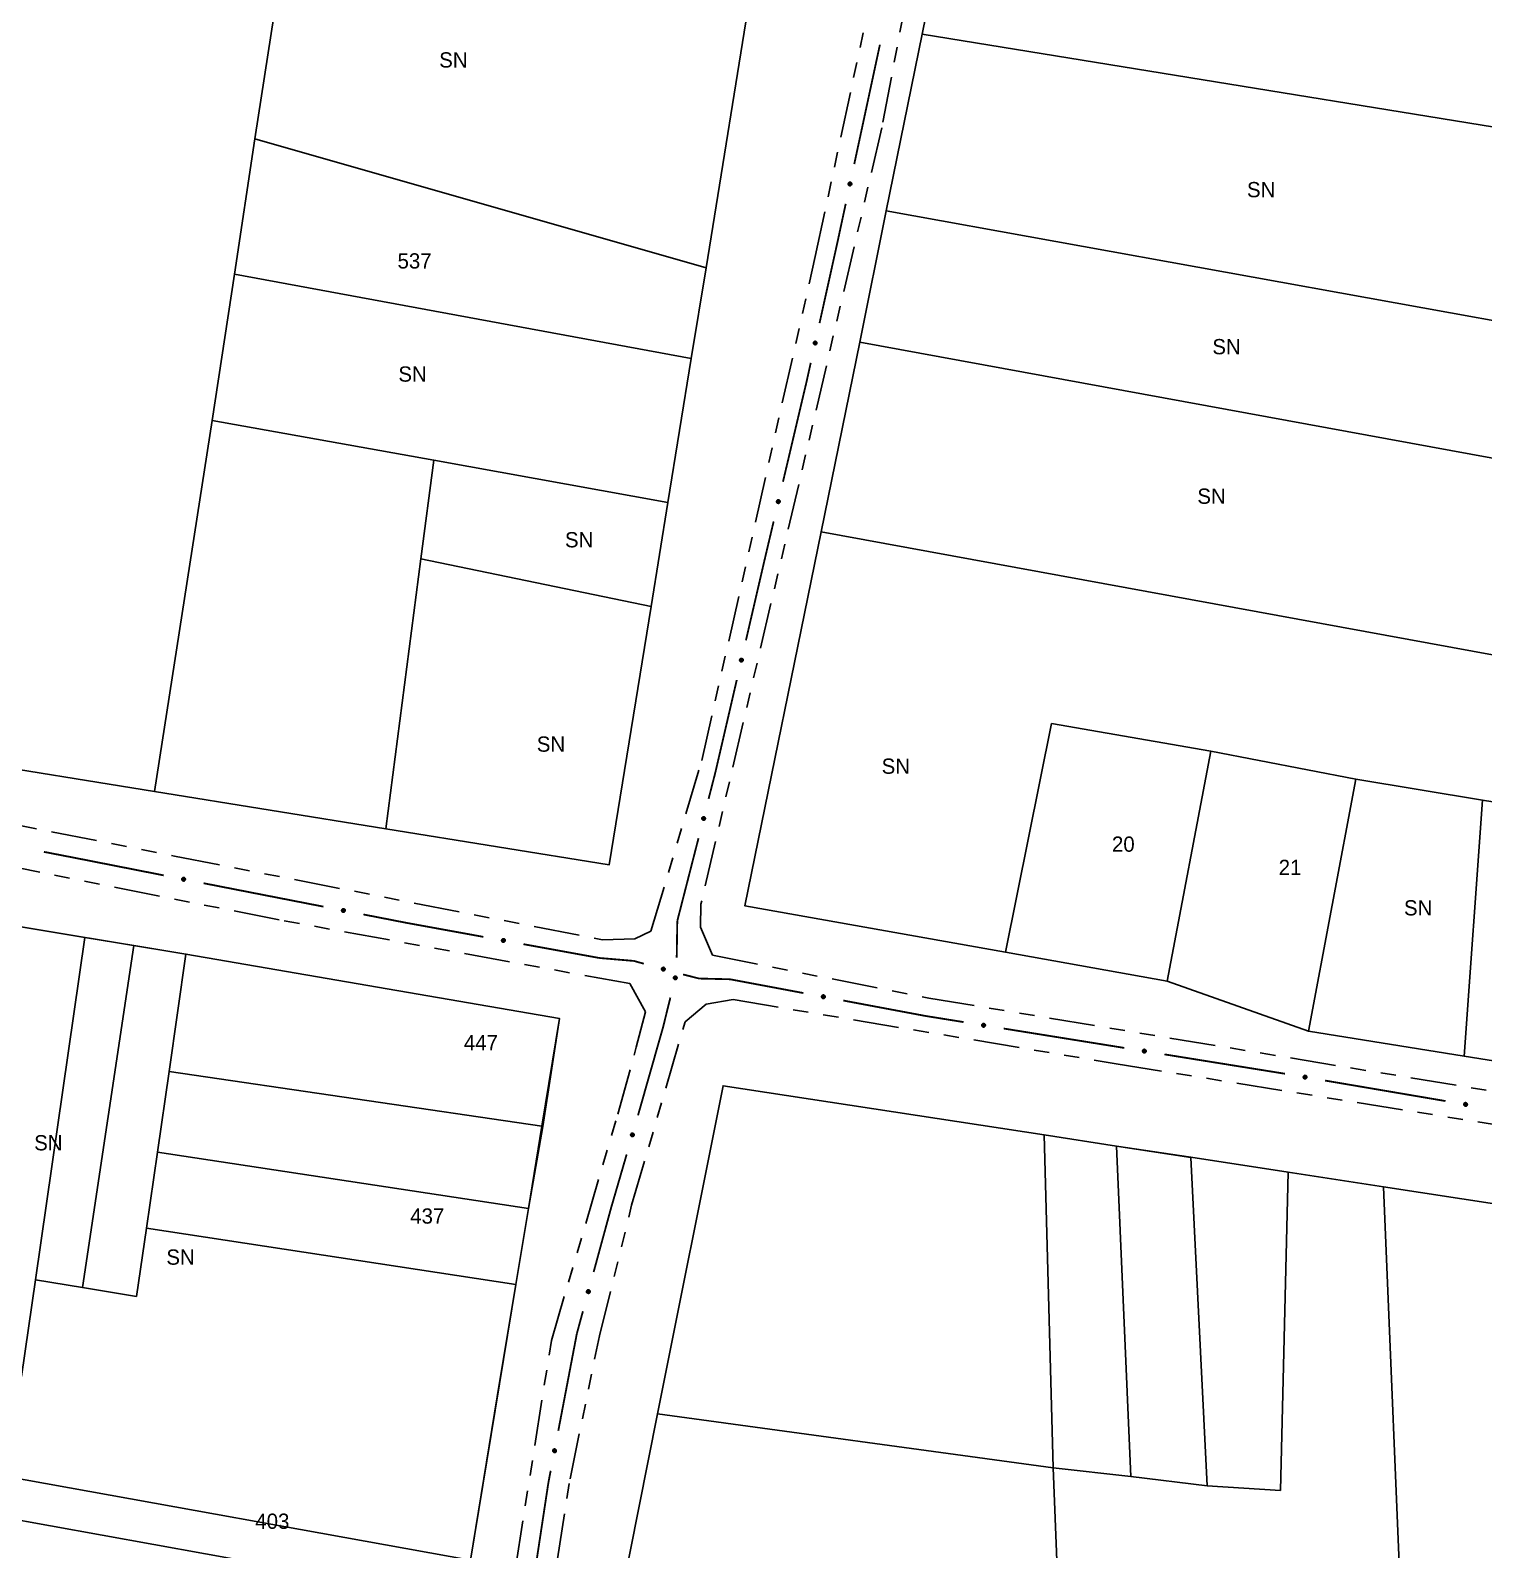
# Model space of a CAD drawing. Extents: x 209193 to 212081, y 4877574 to 4880493.
# Drawn here: x 210266.9 to 210409.7, y 4879284.2 to 4879433.5 of the extents above; entities that cross this region are included whole.
import ezdxf
from ezdxf.enums import TextEntityAlignment as Align

# ---------------------------------------------------------------- set-up
doc = ezdxf.new("R2010")
doc.units = 0
doc.header["$LTSCALE"] = 1.5
doc.header["$MEASUREMENT"] = 0
doc.linetypes.add('TRACO_25', pattern=[8, 3, -1, 1, -1, 1, -1])
for name, color, linetype in [('CD_MALHA_LOTES', 7, 'CONTINUOUS'), ('RU-QUADRA', 210, 'CONTINUOUS'), ('SV-EIXO-RUA-N-PAV', 6, 'CONTINUOUS'), ('SV-RUA-NAO-PAV', 7, 'CONTINUOUS'), ('Th_NmrPort', 1, 'CONTINUOUS')]:
    doc.layers.add(name, color=color, linetype=linetype)

msp = doc.modelspace()

# ---------------------------------------------------------------- linework, layer by layer
at = {"layer": 'CD_MALHA_LOTES', "linetype": 'Continuous', "flags": 128}
for points in [[(210366.716282, 4879493.228939), (210354.498254, 4879433.113387)], [(210288.903072, 4879422.845255), (210293.009778, 4879449.265065)], [(210337.843043, 4879438.423618), (210333.259281, 4879410.165643)], [(210354.498254, 4879433.113387), (210350.969281, 4879415.750019)], [(210493.651011, 4879412.903518), (210434.326992, 4879420.141683), (210354.498254, 4879433.113387)], [(210286.918163, 4879409.532681), (210288.903072, 4879422.845255)], [(210333.259281, 4879410.165643), (210288.903072, 4879422.845255)], [(210350.969281, 4879415.750019), (210348.381213, 4879402.839105)], [(210487.628759, 4879392.685959), (210434.32669, 4879400.703277), (210350.969281, 4879415.750019)], [(210333.259281, 4879410.165643), (210331.812736, 4879401.247981)], [(210284.72792, 4879395.159209), (210286.918163, 4879409.532681)], [(210331.812736, 4879401.247981), (210286.918163, 4879409.532681)], [(210348.381213, 4879402.839105), (210344.560936, 4879384.219466)], [(210469.76393, 4879381.606351), (210434.326479, 4879387.082688), (210348.381213, 4879402.839105)], [(210331.812736, 4879401.247981), (210329.517417, 4879387.097803)], [(210279.051508, 4879358.70604), (210284.72792, 4879395.159209)], [(210306.493464, 4879391.257838), (210284.72792, 4879395.159209)], [(210305.227229, 4879381.572856), (210306.493464, 4879391.257838)], [(210306.493464, 4879391.257838), (210329.517417, 4879387.097803)], [(210329.517417, 4879387.097803), (210327.857879, 4879376.867079)], [(210344.560936, 4879384.219466), (210337.088426, 4879347.452971)], [(210344.560936, 4879384.219466), (210434.326179, 4879367.781169), (210445.312369, 4879366.441712)], [(210301.791424, 4879355.03489), (210305.227229, 4879381.572856)], [(210327.857879, 4879376.867079), (210305.227229, 4879381.572856)], [(210327.857879, 4879376.867079), (210323.74163, 4879351.491232)], [(210367.204273, 4879365.385588), (210362.702815, 4879342.88803)], [(210382.878202, 4879362.647784), (210367.204273, 4879365.385588)], [(210279.051508, 4879358.70604), (210240.953673, 4879364.856585)], [(210378.56616, 4879340.060899), (210382.878202, 4879362.647784)], [(210382.878202, 4879362.647784), (210397.114784, 4879359.90998)], [(210397.114784, 4879359.90998), (210392.460517, 4879335.132852)], [(210397.114784, 4879359.90998), (210409.571793, 4879357.856627)], [(210301.791424, 4879355.03489), (210279.051508, 4879358.70604)], [(210407.77189, 4879332.678868), (210409.571793, 4879357.856627)], [(210409.571793, 4879357.856627), (210425.724838, 4879355.255713)], [(210323.74163, 4879351.491232), (210301.791424, 4879355.03489)], [(210337.088426, 4879347.452971), (210362.702815, 4879342.88803)], [(210256.41674, 4879346.963657), (210272.198844, 4879344.35318)], [(210267.355312, 4879310.707482), (210272.198844, 4879344.35318)], [(210272.198844, 4879344.35318), (210277.019778, 4879343.555761)], [(210271.985198, 4879309.941558), (210277.019778, 4879343.555761)], [(210277.019778, 4879343.555761), (210282.144285, 4879342.70813)], [(210280.482816, 4879331.179666), (210282.144285, 4879342.70813)], [(210282.144285, 4879342.70813), (210318.872199, 4879336.375674)], [(210362.702815, 4879342.88803), (210378.56616, 4879340.060899)], [(210378.56616, 4879340.060899), (210392.460517, 4879335.132852)], [(210318.872199, 4879336.375674), (210317.129031, 4879325.7995)], [(210392.460517, 4879335.132852), (210407.77189, 4879332.678868)], [(210407.77189, 4879332.678868), (210421.326867, 4879330.506385)], [(210279.340393, 4879323.252716), (210280.482816, 4879331.179666)], [(210317.129031, 4879325.7995), (210280.482816, 4879331.179666)], [(210334.937794, 4879329.778875), (210328.497247, 4879297.526537)], [(210366.502234, 4879324.942224), (210334.937794, 4879329.778875)], [(210317.129031, 4879325.7995), (210315.79816, 4879317.724818)], [(210367.390669, 4879292.21345), (210366.502234, 4879324.942224)], [(210373.606526, 4879323.853627), (210366.502234, 4879324.942224)], [(210373.606526, 4879323.853627), (210380.895868, 4879322.736673)], [(210375.015406, 4879291.378901), (210373.606526, 4879323.853627)], [(210278.263426, 4879315.779946), (210279.340393, 4879323.252716)], [(210315.79816, 4879317.724818), (210279.340393, 4879323.252716)], [(210380.895178, 4879322.750332), (210390.480541, 4879321.268004)], [(210380.895868, 4879322.736673), (210380.895178, 4879322.750332)], [(210390.480541, 4879321.268004), (210389.733804, 4879290.013277)], [(210399.853673, 4879319.83175), (210390.480541, 4879321.268004)], [(210402.707237, 4879250.561901), (210399.853673, 4879319.83175)], [(210399.853673, 4879319.83175), (210411.182642, 4879318.095801)], [(210315.79816, 4879317.724818), (210314.563081, 4879310.231325)], [(210278.263426, 4879315.779946), (210277.2954, 4879309.06309)], [(210314.563081, 4879310.231325), (210278.263426, 4879315.779946)], [(210267.355312, 4879310.707482), (210265.98773, 4879301.207549)], [(210271.985198, 4879309.941558), (210267.355312, 4879310.707482)], [(210277.2954, 4879309.06309), (210271.985198, 4879309.941558)], [(210314.563081, 4879310.231325), (210310.102541, 4879283.168264)], [(210328.497247, 4879297.526537), (210324.840557, 4879279.214924)], [(210367.390669, 4879292.21345), (210328.497247, 4879297.526537)], [(210367.390669, 4879292.21345), (210375.015406, 4879291.378901)], [(210368.035547, 4879275.674219), (210367.390669, 4879292.21345)], [(210310.102541, 4879283.168264), (210264.346281, 4879291.394479)], [(210382.526341, 4879290.468485), (210375.015406, 4879291.378901)], [(210389.733804, 4879290.013277), (210382.526341, 4879290.468485)], [(210263.728195, 4879287.453265), (210309.447486, 4879279.193905)]]:
    msp.add_lwpolyline(points, dxfattribs=at)
at = {"layer": 'CD_MALHA_LOTES', "linetype": 'Continuous'}
msp.add_lwpolyline([(210382.526341, 4879290.468485), (210380.895868, 4879322.736673)], dxfattribs=at)
at = {"layer": 'RU-QUADRA', "linetype": 'Continuous'}
msp.add_lwpolyline([(210191.676799, 4879372.811882), (210224.975343, 4879555.389202), (210249.273355, 4879554.225635), (210225.386013, 4879420.312786), (210246.911999, 4879416.548305), (210262.859709, 4879493.412159), (210299.238282, 4879488.963227), (210345.130726, 4879483.350728), (210343.840896, 4879475.399184), (210339.785168, 4879450.396434), (210337.843043, 4879438.423618), (210333.259281, 4879410.165643), (210331.812736, 4879401.247981), (210329.517417, 4879387.097803), (210327.857879, 4879376.867079), (210323.74163, 4879351.491232), (210301.791424, 4879355.03489), (210279.051508, 4879358.70604), (210240.953673, 4879364.856585), (210216.365266, 4879368.826157)], close=True, dxfattribs=at)
at = {"layer": 'RU-QUADRA', "linetype": 'Continuous', "flags": 128}
for points in [[(210372.26921, 4879520.550643), (210366.716282, 4879493.228939), (210354.498254, 4879433.113387), (210350.969281, 4879415.750019), (210348.381213, 4879402.839105), (210344.560936, 4879384.219466), (210337.088426, 4879347.452971), (210362.702815, 4879342.88803), (210378.56616, 4879340.060899), (210392.460517, 4879335.132852), (210407.77189, 4879332.678868), (210421.326867, 4879330.506385)], [(210310.102541, 4879283.168264), (210312.743303, 4879299.190341), (210314.563081, 4879310.231325), (210315.798159, 4879317.724812), (210317.213414, 4879325.785537), (210318.872199, 4879336.375674), (210282.144285, 4879342.70813), (210256.41674, 4879346.963657), (210244.489196, 4879349.022895), (210188.912909, 4879357.781519), (210182.946263, 4879322.43208), (210181.505339, 4879313.89531), (210179.149943, 4879299.940748), (210175.857757, 4879280.43617)], [(210411.182642, 4879318.095801), (210399.853673, 4879319.83175), (210390.480541, 4879321.268004), (210380.895178, 4879322.750332), (210373.606526, 4879323.853627), (210366.502234, 4879324.942224), (210334.937794, 4879329.778875), (210328.497247, 4879297.526537), (210324.840557, 4879279.214924), (210321.496426, 4879262.468516), (210317.506944, 4879242.490382), (210315.301276, 4879231.445056), (210311.592466, 4879212.872441), (210308.35134, 4879196.641851), (210319.347358, 4879194.693911), (210332.858588, 4879192.377302), (210344.466433, 4879190.3574), (210359.03002, 4879187.78177), (210370.527926, 4879185.783644), (210401.318944, 4879180.432728), (210420.615695, 4879177.106533)]]:
    msp.add_lwpolyline(points, dxfattribs=at)
at = {"layer": 'SV-EIXO-RUA-N-PAV', "const_width": 0.18}
for points in [[(210350.34825, 4879432.085057), (210347.82728, 4879420.352849)], [(210346.986957, 4879416.442113), (210346.356714, 4879413.509061)], [(210346.356714, 4879413.509061), (210346.190331, 4879412.734738)], [(210346.190331, 4879412.734738), (210344.414846, 4879404.721064)], [(210343.333289, 4879399.839442), (210343.146503, 4879398.996381)], [(210343.5496, 4879400.815767), (210343.333289, 4879399.839442)], [(210343.146503, 4879398.996381), (210340.822307, 4879389.129941)], [(210339.905147, 4879385.236508), (210338.987988, 4879381.343076)], [(210338.950957, 4879381.185877), (210337.18283, 4879373.549399)], [(210338.987988, 4879381.343076), (210338.950957, 4879381.185877)], [(210336.280552, 4879369.652491), (210334.250426, 4879360.884448)], [(210334.179552, 4879360.578342), (210333.512642, 4879357.976663)], [(210334.250426, 4879360.884448), (210334.179552, 4879360.578342)], [(210332.519404, 4879354.10194), (210330.532926, 4879346.352494)], [(210268.181945, 4879352.761395), (210271.127205, 4879352.190917)], [(210271.127205, 4879352.190917), (210271.197371, 4879352.177327)], [(210271.197371, 4879352.177327), (210279.957713, 4879350.452492)], [(210283.882365, 4879349.679763), (210284.863527, 4879349.48658)], [(210284.863527, 4879349.48658), (210285.11892, 4879349.436296)], [(210285.11892, 4879349.436296), (210295.659371, 4879347.377136)], [(210299.585159, 4879346.610203), (210303.510947, 4879345.843269)], [(210303.510947, 4879345.843269), (210303.765141, 4879345.793611)], [(210303.765141, 4879345.793611), (210311.380816, 4879344.406315)], [(210330.436467, 4879345.976197), (210330.378224, 4879342.36513)], [(210330.532926, 4879346.352494), (210330.436467, 4879345.976197)], [(210315.316057, 4879343.689459), (210322.202728, 4879342.434961)], [(210322.202728, 4879342.434961), (210322.772023, 4879342.331257)], [(210322.772023, 4879342.331257), (210325.184638, 4879342.125927)], [(210325.184638, 4879342.125927), (210326.162245, 4879342.042727)], [(210326.162245, 4879342.042727), (210327.143778, 4879341.769478)], [(210331.001268, 4879340.711864), (210331.970666, 4879340.466372)], [(210331.970666, 4879340.466372), (210332.582027, 4879340.31155)], [(210332.582027, 4879340.31155), (210334.950696, 4879340.25515)], [(210334.950696, 4879340.25515), (210335.611587, 4879340.239418)], [(210335.611587, 4879340.239418), (210342.824656, 4879338.886121)], [(210329.754166, 4879338.438089), (210329.276128, 4879336.496059)], [(210346.756061, 4879338.148522), (210354.618871, 4879336.673323)], [(210354.618871, 4879336.673323), (210354.834867, 4879336.632799)], [(210354.834867, 4879336.632799), (210358.567198, 4879336.032892)], [(210329.037951, 4879335.528464), (210326.574662, 4879326.868463)], [(210329.276128, 4879336.496059), (210329.037951, 4879335.528464)], [(210362.516508, 4879335.39811), (210374.364439, 4879333.493762)], [(210378.313749, 4879332.85898), (210390.16168, 4879330.954633)], [(210394.105179, 4879330.284728), (210405.9351, 4879328.271532)], [(210325.459836, 4879323.026969), (210324.061626, 4879318.226447)], [(210323.937483, 4879317.800225), (210322.214246, 4879311.474684)], [(210324.061626, 4879318.226447), (210323.937483, 4879317.800225)], [(210321.162862, 4879307.615333), (210320.637169, 4879305.685657)], [(210320.564593, 4879305.419251), (210318.740206, 4879295.868045)], [(210320.637169, 4879305.685657), (210320.564593, 4879305.419251)], [(210317.989729, 4879291.939077), (210317.80211, 4879290.956835)], [(210317.767563, 4879290.775973), (210316.147288, 4879280.082157)], [(210317.80211, 4879290.956835), (210317.767563, 4879290.775973)]]:
    msp.add_lwpolyline(points, dxfattribs=at)
at = {"layer": 'SV-EIXO-RUA-N-PAV'}
for points in [[(210347.544927, 4879418.514829), (210347.572053, 4879418.474133), (210347.587044, 4879418.433609), (210347.589819, 4879418.396211), (210347.583655, 4879418.362525), (210347.573467, 4879418.328772), (210347.555687, 4879418.297008), (210347.528144, 4879418.266125), (210347.487511, 4879418.238628), (210347.444989, 4879418.225999), (210347.40847, 4879418.221316), (210347.372974, 4879418.225722), (210347.34035, 4879418.236168), (210347.307967, 4879418.255728), (210347.276942, 4879418.283945), (210347.250281, 4879418.325473), (210347.235857, 4879418.365302), (210347.234122, 4879418.401546), (210347.238777, 4879418.437203), (210347.249591, 4879418.471538), (210347.267224, 4879418.502617), (210347.295691, 4879418.533803), (210347.337027, 4879418.559574), (210347.376588, 4879418.574414), (210347.412797, 4879418.576657), (210347.447799, 4879418.571284), (210347.481777, 4879418.561477), (210347.514451, 4879418.544934), (210347.544927, 4879418.514829)], [(210344.120777, 4879402.884883), (210344.147643, 4879402.844014), (210344.162375, 4879402.803395), (210344.164912, 4879402.765981), (210344.158533, 4879402.732334), (210344.14813, 4879402.698647), (210344.130148, 4879402.666997), (210344.102409, 4879402.63629), (210344.061601, 4879402.609053), (210344.018999, 4879402.596695), (210343.982452, 4879402.592246), (210343.946984, 4879402.596878), (210343.914428, 4879402.607532), (210343.88217, 4879402.627298), (210343.851326, 4879402.655712), (210343.82493, 4879402.697409), (210343.81076, 4879402.73733), (210343.809256, 4879402.773583), (210343.814139, 4879402.809211), (210343.825172, 4879402.843475), (210343.843002, 4879402.874441), (210343.871667, 4879402.905445), (210343.913167, 4879402.930952), (210343.952822, 4879402.94554), (210343.989044, 4879402.947552), (210344.024012, 4879402.941955), (210344.057927, 4879402.931932), (210344.090494, 4879402.915181), (210344.120777, 4879402.884883)], [(210340.503819, 4879387.297837), (210340.530139, 4879387.256614), (210340.544329, 4879387.215803), (210340.546368, 4879387.178358), (210340.539541, 4879387.144799), (210340.52869, 4879387.111253), (210340.510289, 4879387.079846), (210340.482143, 4879387.049511), (210340.440976, 4879387.022819), (210340.398214, 4879387.01103), (210340.36161, 4879387.007067), (210340.326207, 4879387.012171), (210340.293796, 4879387.023258), (210340.261804, 4879387.043451), (210340.231341, 4879387.072274), (210340.205503, 4879387.114319), (210340.191865, 4879387.154424), (210340.190845, 4879387.190694), (210340.196201, 4879387.226254), (210340.207689, 4879387.260368), (210340.22593, 4879387.291095), (210340.255005, 4879387.321714), (210340.296841, 4879387.346666), (210340.336686, 4879387.360724), (210340.372933, 4879387.362254), (210340.407822, 4879387.356193), (210340.441601, 4879387.345719), (210340.473942, 4879387.328535), (210340.503819, 4879387.297837)], [(210336.871345, 4879371.716092), (210336.897821, 4879371.67497), (210336.912168, 4879371.634213), (210336.914349, 4879371.596776), (210336.907651, 4879371.563192), (210336.896928, 4879371.529605), (210336.878647, 4879371.498127), (210336.850618, 4879371.467685), (210336.809553, 4879371.440836), (210336.766836, 4879371.428884), (210336.730247, 4879371.424781), (210336.694825, 4879371.429749), (210336.662372, 4879371.440713), (210336.630303, 4879371.460784), (210336.59973, 4879371.48949), (210336.573731, 4879371.531435), (210336.559941, 4879371.571488), (210336.558781, 4879371.607755), (210336.564002, 4879371.643334), (210336.575359, 4879371.677492), (210336.593483, 4879371.708288), (210336.622441, 4879371.739018), (210336.664181, 4879371.76413), (210336.703972, 4879371.77834), (210336.740213, 4879371.780009), (210336.775125, 4879371.774081), (210336.808943, 4879371.763736), (210336.841351, 4879371.746676), (210336.871345, 4879371.716092)], [(210333.158333, 4879356.151148), (210333.18384, 4879356.109417), (210333.197228, 4879356.068336), (210333.198533, 4879356.030858), (210333.191051, 4879355.99744), (210333.179545, 4879355.964113), (210333.160532, 4879355.933072), (210333.131798, 4879355.903294), (210333.090116, 4879355.877414), (210333.047131, 4879355.866464), (210333.010456, 4879355.863219), (210332.97516, 4879355.869015), (210332.942972, 4879355.880735), (210332.911381, 4879355.901551), (210332.881489, 4879355.930965), (210332.856479, 4879355.973507), (210332.84363, 4879356.013872), (210332.84332, 4879356.050156), (210332.849371, 4879356.085603), (210332.861525, 4879356.119486), (210332.880365, 4879356.149849), (210332.910034, 4879356.179893), (210332.952351, 4879356.204021), (210332.992464, 4879356.217297), (210333.028733, 4879356.218116), (210333.063497, 4879356.211373), (210333.097064, 4879356.200239), (210333.129063, 4879356.182426), (210333.158333, 4879356.151148)], [(210281.80033, 4879350.201891), (210281.840553, 4879350.229715), (210281.880812, 4879350.245403), (210281.918156, 4879350.248823), (210281.951944, 4879350.243241), (210281.985868, 4879350.233636), (210282.017934, 4879350.216407), (210282.049287, 4879350.189402), (210282.077482, 4879350.149249), (210282.090842, 4879350.106951), (210282.096154, 4879350.070518), (210282.092362, 4879350.034951), (210282.082479, 4879350.002152), (210282.063481, 4879349.969436), (210282.035803, 4879349.93793), (210281.994742, 4879349.910556), (210281.955167, 4879349.895447), (210281.91896, 4879349.893087), (210281.883227, 4879349.897126), (210281.848711, 4879349.907346), (210281.817332, 4879349.92444), (210281.78566, 4879349.952365), (210281.75918, 4879349.99325), (210281.743659, 4879350.032549), (210281.740791, 4879350.068714), (210281.74556, 4879350.103804), (210281.754779, 4879350.137946), (210281.770757, 4879350.1709), (210281.80033, 4879350.201891)], [(210297.502356, 4879347.129256), (210297.542538, 4879347.157139), (210297.582774, 4879347.172887), (210297.620113, 4879347.176362), (210297.653909, 4879347.17083), (210297.687847, 4879347.161276), (210297.719938, 4879347.144094), (210297.751332, 4879347.117135), (210297.779585, 4879347.077023), (210297.793008, 4879347.034745), (210297.798374, 4879346.998321), (210297.794634, 4879346.962748), (210297.7848, 4879346.929934), (210297.76585, 4879346.89719), (210297.738219, 4879346.865643), (210297.697198, 4879346.838209), (210297.657646, 4879346.823041), (210297.621441, 4879346.820628), (210297.585703, 4879346.824614), (210297.551172, 4879346.834783), (210297.519768, 4879346.851831), (210297.488054, 4879346.879709), (210297.461514, 4879346.920555), (210297.445935, 4879346.959831), (210297.443014, 4879346.995992), (210297.447731, 4879347.031088), (210297.4569, 4879347.065244), (210297.472828, 4879347.098222), (210297.502356, 4879347.129256)], [(210313.22681, 4879344.181935), (210313.266633, 4879344.210328), (210313.306665, 4879344.226587), (210313.343957, 4879344.230538), (210313.377821, 4879344.225436), (210313.411878, 4879344.216315), (210313.444185, 4879344.199543), (210313.47592, 4879344.172986), (210313.504682, 4879344.133238), (210313.518642, 4879344.091135), (210313.524472, 4879344.054781), (210313.521185, 4879344.019164), (210313.51177, 4879343.986228), (210313.493239, 4879343.953245), (210313.466012, 4879343.921348), (210313.425344, 4879343.893394), (210313.385988, 4879343.877723), (210313.349818, 4879343.874849), (210313.314031, 4879343.878379), (210313.279373, 4879343.888108), (210313.247755, 4879343.904754), (210313.215689, 4879343.932225), (210313.18863, 4879343.972731), (210313.172552, 4879344.011804), (210313.169171, 4879344.047925), (210313.17344, 4879344.083079), (210313.182173, 4879344.117349), (210313.19768, 4879344.150527), (210313.22681, 4879344.181935)], [(210328.961615, 4879341.377677), (210329.003862, 4879341.40232), (210329.04521, 4879341.41486), (210329.082707, 4879341.415393), (210329.115964, 4879341.407224), (210329.149047, 4879341.395035), (210329.17969, 4879341.375387), (210329.20887, 4879341.346047), (210329.233888, 4879341.303841), (210329.24395, 4879341.26064), (210329.24644, 4879341.223906), (210329.239919, 4879341.188737), (210329.227539, 4879341.156797), (210329.206077, 4879341.125641), (210329.176054, 4879341.09636), (210329.133006, 4879341.072232), (210329.092386, 4879341.060216), (210329.056103, 4879341.060652), (210329.020788, 4879341.067432), (210328.987162, 4879341.080281), (210328.957193, 4879341.099741), (210328.927766, 4879341.130022), (210328.904514, 4879341.172826), (210328.892067, 4879341.213204), (210328.891994, 4879341.249483), (210328.899452, 4879341.284101), (210328.911274, 4879341.317431), (210328.929742, 4879341.349057), (210328.961615, 4879341.377677)], [(210330.373437, 4879340.493323), (210330.399342, 4879340.451839), (210330.413123, 4879340.410888), (210330.414787, 4879340.373424), (210330.407625, 4879340.339935), (210330.396439, 4879340.3065), (210330.377724, 4879340.275278), (210330.349277, 4879340.245227), (210330.307845, 4879340.218948), (210330.264966, 4879340.207587), (210330.228325, 4879340.203991), (210330.192975, 4879340.209449), (210330.160676, 4879340.220859), (210330.128887, 4879340.241372), (210330.098714, 4879340.270498), (210330.073299, 4879340.312799), (210330.060063, 4879340.353039), (210330.059405, 4879340.389318), (210330.065117, 4879340.424822), (210330.076946, 4879340.45882), (210330.095494, 4879340.489362), (210330.124874, 4879340.519688), (210330.166957, 4879340.544221), (210330.206941, 4879340.55788), (210330.243201, 4879340.559047), (210330.278028, 4879340.552637), (210330.3117, 4879340.541825), (210330.343868, 4879340.524319), (210330.373437, 4879340.493323)], [(210344.669441, 4879338.652009), (210344.709413, 4879338.680191), (210344.74953, 4879338.696239), (210344.786842, 4879338.699993), (210344.820679, 4879338.694713), (210344.854687, 4879338.685413), (210344.886905, 4879338.668471), (210344.918499, 4879338.641747), (210344.947052, 4879338.601847), (210344.96079, 4879338.559671), (210344.966427, 4879338.523287), (210344.962953, 4879338.487688), (210344.953365, 4879338.454802), (210344.93466, 4879338.421917), (210344.907265, 4879338.390164), (210344.86645, 4879338.362425), (210344.827012, 4879338.346962), (210344.790827, 4879338.344278), (210344.755059, 4879338.347998), (210344.720453, 4879338.357909), (210344.688923, 4879338.374721), (210344.657002, 4879338.402362), (210344.630157, 4879338.443009), (210344.614286, 4879338.482167), (210344.611095, 4879338.518305), (210344.61555, 4879338.553436), (210344.624463, 4879338.587659), (210344.640145, 4879338.620755), (210344.669441, 4879338.652009)], [(210360.417463, 4879335.846988), (210360.456686, 4879335.876203), (210360.496371, 4879335.893292), (210360.533572, 4879335.898018), (210360.567535, 4879335.893623), (210360.601774, 4879335.885213), (210360.634424, 4879335.869117), (210360.666704, 4879335.843227), (210360.696288, 4879335.804086), (210360.711122, 4879335.762282), (210360.717706, 4879335.726058), (210360.715162, 4879335.69038), (210360.706435, 4879335.657255), (210360.688594, 4879335.623893), (210360.662037, 4879335.591436), (210360.62196, 4879335.562642), (210360.582939, 4879335.546155), (210360.546836, 4879335.542529), (210360.510983, 4879335.545313), (210360.476131, 4879335.554319), (210360.444172, 4879335.570303), (210360.411542, 4879335.597101), (210360.383645, 4879335.637034), (210360.366758, 4879335.675765), (210360.362625, 4879335.711807), (210360.366162, 4879335.747042), (210360.374179, 4879335.781487), (210360.388992, 4879335.81498), (210360.417463, 4879335.846988)], [(210376.214704, 4879333.307858), (210376.253927, 4879333.337074), (210376.293612, 4879333.354163), (210376.330813, 4879333.358889), (210376.364776, 4879333.354493), (210376.399015, 4879333.346083), (210376.431665, 4879333.329988), (210376.463945, 4879333.304097), (210376.493529, 4879333.264956), (210376.508363, 4879333.223152), (210376.514947, 4879333.186928), (210376.512403, 4879333.15125), (210376.503676, 4879333.118125), (210376.485835, 4879333.084764), (210376.459278, 4879333.052307), (210376.419201, 4879333.023512), (210376.38018, 4879333.007026), (210376.344077, 4879333.003399), (210376.308224, 4879333.006184), (210376.273372, 4879333.015189), (210376.241413, 4879333.031173), (210376.208783, 4879333.057971), (210376.180886, 4879333.097904), (210376.163999, 4879333.136635), (210376.159866, 4879333.172678), (210376.163403, 4879333.207913), (210376.17142, 4879333.242357), (210376.186233, 4879333.275851), (210376.214704, 4879333.307858)], [(210392.010349, 4879330.752886), (210392.04984, 4879330.78174), (210392.08968, 4879330.798463), (210392.126923, 4879330.802847), (210392.160844, 4879330.798139), (210392.195005, 4879330.789415), (210392.227505, 4879330.77302), (210392.259546, 4879330.746833), (210392.288768, 4879330.707422), (210392.303217, 4879330.665484), (210392.309468, 4879330.629201), (210392.306596, 4879330.593547), (210392.297565, 4879330.560504), (210392.279418, 4879330.527308), (210392.252564, 4879330.495097), (210392.212223, 4879330.466671), (210392.173052, 4879330.450544), (210392.136918, 4879330.44725), (210392.101092, 4879330.450364), (210392.066324, 4879330.45969), (210392.034514, 4879330.475967), (210392.002131, 4879330.503064), (210391.974603, 4879330.543252), (210391.958072, 4879330.582136), (210391.954271, 4879330.618215), (210391.958131, 4879330.653416), (210391.966466, 4879330.687785), (210391.981586, 4879330.721141), (210392.010349, 4879330.752886)], [(210407.783578, 4879328.068624), (210407.823068, 4879328.097478), (210407.862908, 4879328.114201), (210407.900152, 4879328.118585), (210407.934073, 4879328.113878), (210407.968233, 4879328.105153), (210408.000733, 4879328.088758), (210408.032774, 4879328.062572), (210408.061997, 4879328.023161), (210408.076446, 4879327.981222), (210408.082697, 4879327.944939), (210408.079825, 4879327.909286), (210408.070793, 4879327.876243), (210408.052647, 4879327.843046), (210408.025792, 4879327.810835), (210407.985452, 4879327.78241), (210407.946281, 4879327.766283), (210407.910146, 4879327.762989), (210407.874321, 4879327.766103), (210407.839553, 4879327.775428), (210407.807743, 4879327.791706), (210407.77536, 4879327.818802), (210407.747832, 4879327.85899), (210407.731301, 4879327.897875), (210407.7275, 4879327.933954), (210407.73136, 4879327.969155), (210407.739694, 4879328.003524), (210407.754814, 4879328.03688), (210407.783578, 4879328.068624)], [(210326.164988, 4879325.054342), (210326.189126, 4879325.011805), (210326.201173, 4879324.970311), (210326.201259, 4879324.932811), (210326.192695, 4879324.899653), (210326.180113, 4879324.866717), (210326.160102, 4879324.83631), (210326.130416, 4879324.807481), (210326.087915, 4879324.782968), (210326.044597, 4879324.773421), (210326.007837, 4879324.771369), (210325.972747, 4879324.778308), (210325.940957, 4879324.791067), (210325.910059, 4879324.812898), (210325.881138, 4879324.843268), (210325.857523, 4879324.8866), (210325.845992, 4879324.927361), (210325.84686, 4879324.963635), (210325.85406, 4879324.998868), (210325.867308, 4879325.032338), (210325.887124, 4879325.062073), (210325.917754, 4879325.091137), (210325.960832, 4879325.113878), (210326.001354, 4879325.125844), (210326.037631, 4879325.125485), (210326.072158, 4879325.117616), (210326.105346, 4879325.105398), (210326.136749, 4879325.086554), (210326.164988, 4879325.054342)], [(210321.83253, 4879309.654703), (210321.857406, 4879309.612593), (210321.870175, 4879309.571315), (210321.870916, 4879309.533822), (210321.862932, 4879309.50052), (210321.850927, 4879309.46737), (210321.831449, 4879309.436618), (210321.80227, 4879309.407276), (210321.760204, 4879309.382025), (210321.717059, 4879309.371723), (210321.68034, 4879309.36903), (210321.645135, 4879309.375356), (210321.613127, 4879309.387558), (210321.581853, 4879309.408847), (210321.552406, 4879309.438707), (210321.528039, 4879309.481621), (210321.515798, 4879309.522174), (210321.516033, 4879309.558458), (210321.522617, 4879309.593811), (210321.535279, 4879309.627507), (210321.554573, 4879309.657584), (210321.584691, 4879309.687178), (210321.627366, 4879309.710667), (210321.667673, 4879309.723338), (210321.703951, 4879309.723612), (210321.73861, 4879309.716346), (210321.772006, 4879309.704709), (210321.803733, 4879309.686417), (210321.83253, 4879309.654703)], [(210318.50005, 4879294.024037), (210318.528101, 4879293.983972), (210318.544017, 4879293.943803), (210318.547649, 4879293.906479), (210318.542258, 4879293.872659), (210318.532846, 4879293.838682), (210318.515799, 4879293.806519), (210318.488972, 4879293.775013), (210318.448979, 4879293.746592), (210318.406758, 4879293.732992), (210318.370356, 4879293.727473), (210318.334768, 4879293.731064), (210318.301914, 4879293.74076), (210318.26909, 4879293.759573), (210318.237427, 4879293.787072), (210318.209822, 4879293.827977), (210318.194488, 4879293.867466), (210318.191923, 4879293.90366), (210318.19576, 4879293.939415), (210318.205784, 4879293.973988), (210318.2227, 4879294.005463), (210318.250445, 4879294.037293), (210318.29118, 4879294.064005), (210318.33039, 4879294.079748), (210318.366538, 4879294.08282), (210318.401654, 4879294.07825), (210318.435848, 4879294.069225), (210318.468892, 4879294.053434), (210318.50005, 4879294.024037)]]:
    msp.add_lwpolyline(points, close=True, dxfattribs=at)
for points in [[(210347.249591, 4879418.471538), (210347.235857, 4879418.365302)], [(210347.258117, 4879418.482701), (210347.243939, 4879418.351763)], [(210347.267224, 4879418.502617), (210347.250281, 4879418.325473)], [(210347.282627, 4879418.512326), (210347.264788, 4879418.312392)], [(210347.295691, 4879418.533803), (210347.276942, 4879418.283945)], [(210347.317048, 4879418.542613), (210347.292594, 4879418.272921)], [(210347.337027, 4879418.559574), (210347.307967, 4879418.255728)], [(210347.355372, 4879418.565082), (210347.324126, 4879418.250793)], [(210347.376588, 4879418.574414), (210347.34035, 4879418.236168)], [(210347.393211, 4879418.572304), (210347.356806, 4879418.234001)], [(210347.412797, 4879418.576657), (210347.372974, 4879418.225722)], [(210347.429331, 4879418.571521), (210347.388537, 4879418.225787)], [(210347.447799, 4879418.571284), (210347.40847, 4879418.221316)], [(210347.465064, 4879418.562447), (210347.429518, 4879418.228147)], [(210347.481777, 4879418.561477), (210347.444989, 4879418.225999)], [(210347.496982, 4879418.54861), (210347.467644, 4879418.236702)], [(210347.514451, 4879418.544934), (210347.487511, 4879418.238628)], [(210347.527754, 4879418.529437), (210347.506729, 4879418.256217)], [(210347.544927, 4879418.514829), (210347.528144, 4879418.266125)], [(210347.558802, 4879418.492061), (210347.543057, 4879418.288885)], [(210347.572053, 4879418.474133), (210347.555687, 4879418.297008)], [(210347.580698, 4879418.451069), (210347.565472, 4879418.321752)], [(210347.587044, 4879418.433609), (210347.573467, 4879418.328772)], [(210343.825172, 4879402.843475), (210343.81076, 4879402.73733)], [(210343.833769, 4879402.854584), (210343.818755, 4879402.723739)], [(210343.843002, 4879402.874441), (210343.82493, 4879402.697409)], [(210343.858467, 4879402.884052), (210343.839353, 4879402.684235)], [(210343.871667, 4879402.905445), (210343.851326, 4879402.655712)], [(210343.89308, 4879402.914119), (210343.866907, 4879402.644588)], [(210343.913167, 4879402.930952), (210343.88217, 4879402.627298)], [(210343.931547, 4879402.936343), (210343.898297, 4879402.622259)], [(210343.952822, 4879402.94554), (210343.914428, 4879402.607532)], [(210343.969431, 4879402.943324), (210343.930869, 4879402.60526)], [(210343.989044, 4879402.947552), (210343.946984, 4879402.596878)], [(210344.005545, 4879402.942311), (210343.962547, 4879402.596844)], [(210344.024012, 4879402.941955), (210343.982452, 4879402.592246)], [(210344.04122, 4879402.933009), (210344.003543, 4879402.598942)], [(210344.057927, 4879402.931932), (210344.018999, 4879402.596695)], [(210344.073049, 4879402.918969), (210344.041722, 4879402.607254)], [(210344.090494, 4879402.915181), (210344.061601, 4879402.609053)], [(210344.103698, 4879402.8996), (210344.080931, 4879402.626519)], [(210344.120777, 4879402.884883), (210344.102409, 4879402.63629)], [(210344.134507, 4879402.862027), (210344.117467, 4879402.658955)], [(210344.147643, 4879402.844014), (210344.130148, 4879402.666997)], [(210344.156141, 4879402.820895), (210344.140091, 4879402.691678)], [(210344.162375, 4879402.803395), (210344.14813, 4879402.698647)], [(210340.207689, 4879387.260368), (210340.191865, 4879387.154424)], [(210340.216433, 4879387.271361), (210340.199679, 4879387.140729)], [(210340.22593, 4879387.291095), (210340.205503, 4879387.114319)], [(210340.241521, 4879387.300498), (210340.219749, 4879387.100954)], [(210340.255005, 4879387.321714), (210340.231341, 4879387.072274)], [(210340.276532, 4879387.330102), (210340.246772, 4879387.060943)], [(210340.296841, 4879387.346666), (210340.261804, 4879387.043451)], [(210340.315291, 4879387.351812), (210340.277863, 4879387.038199)], [(210340.336686, 4879387.360724), (210340.293796, 4879387.023258)], [(210340.353265, 4879387.358288), (210340.310205, 4879387.020767)], [(210340.372933, 4879387.362254), (210340.326207, 4879387.012171)], [(210340.389362, 4879387.356794), (210340.341768, 4879387.01193)], [(210340.407822, 4879387.356193), (210340.36161, 4879387.007067)], [(210340.424909, 4879387.347018), (210340.382788, 4879387.013482)], [(210340.441601, 4879387.345719), (210340.398214, 4879387.01103)], [(210340.456549, 4879387.332555), (210340.421075, 4879387.021285)], [(210340.473942, 4879387.328535), (210340.440976, 4879387.022819)], [(210340.486938, 4879387.31278), (210340.460537, 4879387.040027)], [(210340.503819, 4879387.297837), (210340.482143, 4879387.049511)], [(210340.517243, 4879387.2748), (210340.497502, 4879387.071974)], [(210340.530139, 4879387.256614), (210340.510289, 4879387.079846)], [(210340.538328, 4879387.233384), (210340.520559, 4879387.104393)], [(210340.544329, 4879387.215803), (210340.52869, 4879387.111253)], [(210336.575359, 4879371.677492), (210336.559941, 4879371.571488)], [(210336.584061, 4879371.688519), (210336.567807, 4879371.557823)], [(210336.593483, 4879371.708288), (210336.573731, 4879371.531435)], [(210336.609038, 4879371.717751), (210336.588028, 4879371.518125)], [(210336.622441, 4879371.739018), (210336.59973, 4879371.48949)], [(210336.643936, 4879371.747488), (210336.615204, 4879371.478218)], [(210336.664181, 4879371.76413), (210336.630303, 4879371.460784)], [(210336.682612, 4879371.769347), (210336.646382, 4879371.455592)], [(210336.703972, 4879371.77834), (210336.662372, 4879371.440713)], [(210336.72056, 4879371.775967), (210336.678791, 4879371.438284)], [(210336.740213, 4879371.780009), (210336.694825, 4879371.429749)], [(210336.756663, 4879371.774611), (210336.710387, 4879371.429568)], [(210336.775125, 4879371.774081), (210336.730247, 4879371.424781)], [(210336.792247, 4879371.764971), (210336.751401, 4879371.431277)], [(210336.808943, 4879371.763736), (210336.766836, 4879371.428884)], [(210336.823942, 4879371.75063), (210336.789658, 4879371.439226)], [(210336.841351, 4879371.746676), (210336.809553, 4879371.440836)], [(210336.854406, 4879371.73097), (210336.829047, 4879371.458118)], [(210336.871345, 4879371.716092), (210336.850618, 4879371.467685)], [(210336.884856, 4879371.693106), (210336.86589, 4879371.490206)], [(210336.897821, 4879371.67497), (210336.878647, 4879371.498127)], [(210336.9061, 4879371.651772), (210336.888823, 4879371.522713)], [(210336.912168, 4879371.634213), (210336.896928, 4879371.529605)], [(210332.870483, 4879356.130306), (210332.851174, 4879356.000026)], [(210332.880365, 4879356.149849), (210332.856479, 4879355.973507)], [(210332.896137, 4879356.158946), (210332.870461, 4879355.959866)], [(210332.910034, 4879356.179893), (210332.881489, 4879355.930965)], [(210332.931721, 4879356.187858), (210332.896696, 4879355.919334)], [(210332.952351, 4879356.204021), (210332.911381, 4879355.901551)], [(210332.970898, 4879356.208805), (210332.927335, 4879355.895985)], [(210332.992464, 4879356.217297), (210332.942972, 4879355.880735)], [(210333.008992, 4879356.214536), (210332.95933, 4879355.877923)], [(210333.028733, 4879356.218116), (210332.97516, 4879355.869015)], [(210333.045052, 4879356.212335), (210332.990714, 4879355.868469)], [(210333.063497, 4879356.211373), (210333.010456, 4879355.863219)], [(210333.080401, 4879356.201865), (210333.031756, 4879355.869218)], [(210333.097064, 4879356.200239), (210333.047131, 4879355.866464)], [(210333.111752, 4879356.186785), (210333.070188, 4879355.87627)], [(210333.129063, 4879356.182426), (210333.090116, 4879355.877414)], [(210333.141747, 4879356.166419), (210333.11001, 4879355.894235)], [(210333.158333, 4879356.151148), (210333.131798, 4879355.903294)], [(210333.171303, 4879356.127852), (210333.147593, 4879355.925452)], [(210332.861525, 4879356.119486), (210332.84363, 4879356.013872)], [(210333.18384, 4879356.109417), (210333.160532, 4879355.933072)], [(210333.191573, 4879356.086032), (210333.171281, 4879355.957413)], [(210333.197228, 4879356.068336), (210333.179545, 4879355.964113)], [(210281.770757, 4879350.1709), (210282.077482, 4879350.149249)], [(210281.786021, 4879350.184469), (210282.059563, 4879350.16816)], [(210281.80033, 4879350.201891), (210282.049287, 4879350.189402)], [(210281.822856, 4879350.216157), (210282.026273, 4879350.20392)], [(210281.840553, 4879350.229715), (210282.017934, 4879350.216407)], [(210281.863464, 4879350.238757), (210281.993025, 4879350.225764)], [(210281.880812, 4879350.245403), (210281.985868, 4879350.233636)], [(210281.740791, 4879350.068714), (210282.092362, 4879350.034951)], [(210281.743659, 4879350.032549), (210282.082479, 4879350.002152)], [(210281.745482, 4879350.049207), (210282.084363, 4879350.018643)], [(210281.74556, 4879350.103804), (210282.096154, 4879350.070518)], [(210281.745641, 4879350.085334), (210282.092028, 4879350.050511)], [(210281.753355, 4879350.011498), (210282.068137, 4879349.985679)], [(210281.754097, 4879350.121218), (210282.088962, 4879350.091445)], [(210281.754779, 4879350.137946), (210282.090842, 4879350.106951)], [(210281.75918, 4879349.99325), (210282.063481, 4879349.969436)], [(210281.767382, 4879350.153371), (210282.079749, 4879350.129418)], [(210281.776483, 4879349.973567), (210282.046556, 4879349.953769)], [(210281.78566, 4879349.952365), (210282.035803, 4879349.93793)], [(210281.807359, 4879349.939673), (210282.007571, 4879349.925286)], [(210281.817332, 4879349.92444), (210281.994742, 4879349.910556)], [(210281.837402, 4879349.915678), (210281.968565, 4879349.903761)], [(210281.848711, 4879349.907346), (210281.955167, 4879349.895447)], [(210297.582774, 4879347.172887), (210297.687847, 4879347.161276)], [(210297.443014, 4879346.995992), (210297.794634, 4879346.962748)], [(210297.445935, 4879346.959831), (210297.7848, 4879346.929934)], [(210297.447731, 4879347.031088), (210297.798374, 4879346.998321)], [(210297.447733, 4879346.976491), (210297.786659, 4879346.946427)], [(210297.44784, 4879347.012618), (210297.794277, 4879346.978307)], [(210297.455662, 4879346.938794), (210297.770482, 4879346.913439)], [(210297.456243, 4879347.048515), (210297.79115, 4879347.019237)], [(210297.4569, 4879347.065244), (210297.793008, 4879347.034745)], [(210297.461514, 4879346.920555), (210297.76585, 4879346.89719)], [(210297.469479, 4879347.080687), (210297.781882, 4879347.057196)], [(210297.472828, 4879347.098222), (210297.779585, 4879347.077023)], [(210297.478846, 4879346.900897), (210297.748949, 4879346.881498)], [(210297.488054, 4879346.879709), (210297.738219, 4879346.865643)], [(210297.488073, 4879347.111813), (210297.761639, 4879347.095908)], [(210297.502356, 4879347.129256), (210297.751332, 4879347.117135)], [(210297.509772, 4879346.867049), (210297.710005, 4879346.852958)], [(210297.519768, 4879346.851831), (210297.697198, 4879346.838209)], [(210297.524861, 4879347.143555), (210297.728296, 4879347.131619)], [(210297.539851, 4879346.843099), (210297.671031, 4879346.831375)], [(210297.542538, 4879347.157139), (210297.719938, 4879347.144094)], [(210297.551172, 4879346.834783), (210297.657646, 4879346.823041)], [(210297.565436, 4879347.166215), (210297.695015, 4879347.153414)], [(210313.249131, 4879344.196519), (210313.452701, 4879344.187176)], [(210313.266633, 4879344.210328), (210313.444185, 4879344.199543)], [(210313.289414, 4879344.219695), (210313.419145, 4879344.208545)], [(210313.306665, 4879344.226587), (210313.411878, 4879344.216315)], [(210313.169171, 4879344.047925), (210313.521185, 4879344.019164)], [(210313.172552, 4879344.011804), (210313.51177, 4879343.986228)], [(210313.17344, 4879344.083079), (210313.524472, 4879344.054781)], [(210313.173784, 4879344.064612), (210313.52063, 4879344.034717)], [(210313.174138, 4879344.028486), (210313.513419, 4879344.002743)], [(210313.181729, 4879344.100613), (210313.516982, 4879344.075604)], [(210313.182173, 4879344.117349), (210313.518642, 4879344.091135)], [(210313.182546, 4879343.990893), (210313.497664, 4879343.969552)], [(210313.18863, 4879343.972731), (210313.493239, 4879343.953245)], [(210313.194554, 4879344.132951), (210313.507231, 4879344.113441)], [(210313.19768, 4879344.150527), (210313.504682, 4879344.133238)], [(210313.206211, 4879343.953295), (210313.476539, 4879343.937338)], [(210313.21275, 4879344.164311), (210313.486496, 4879344.151893)], [(210313.215689, 4879343.932225), (210313.466012, 4879343.921348)], [(210313.22681, 4879344.181935), (210313.47592, 4879344.172986)], [(210313.237566, 4879343.919844), (210313.437962, 4879343.908304)], [(210313.247755, 4879343.904754), (210313.425344, 4879343.893394)], [(210313.267948, 4879343.896278), (210313.399266, 4879343.886227)], [(210313.279373, 4879343.888108), (210313.385988, 4879343.877723)], [(210328.891994, 4879341.249483), (210329.239919, 4879341.188737)], [(210328.892067, 4879341.213204), (210329.227539, 4879341.156797)], [(210328.895168, 4879341.229671), (210329.230687, 4879341.173093)], [(210328.89811, 4879341.265679), (210329.240784, 4879341.204276)], [(210328.899452, 4879341.284101), (210329.24644, 4879341.223906)], [(210328.909305, 4879341.300806), (210329.240881, 4879341.245325)], [(210328.911274, 4879341.317431), (210329.24395, 4879341.26064)], [(210328.925027, 4879341.331839), (210329.234621, 4879341.283894)], [(210328.929742, 4879341.349057), (210329.233888, 4879341.303841)], [(210328.946006, 4879341.361409), (210329.217479, 4879341.324077)], [(210328.961615, 4879341.377677), (210329.20887, 4879341.346047)], [(210328.985173, 4879341.390165), (210329.187043, 4879341.362295)], [(210329.003862, 4879341.40232), (210329.17969, 4879341.375387)], [(210329.027402, 4879341.40957), (210329.155576, 4879341.386635)], [(210329.04521, 4879341.41486), (210329.149047, 4879341.395035)], [(210328.900113, 4879341.191468), (210329.21197, 4879341.141477)], [(210328.904514, 4879341.172826), (210329.206077, 4879341.125641)], [(210328.92025, 4879341.151868), (210329.187996, 4879341.111324)], [(210328.927766, 4879341.130022), (210329.176054, 4879341.09636)], [(210328.948423, 4879341.115697), (210329.146932, 4879341.085929)], [(210328.957193, 4879341.099741), (210329.133006, 4879341.072232)], [(210328.976529, 4879341.089459), (210329.106384, 4879341.067473)], [(210328.987162, 4879341.080281), (210329.092386, 4879341.060216)], [(210330.076946, 4879340.45882), (210330.060063, 4879340.353039)], [(210330.0858, 4879340.469725), (210330.067739, 4879340.339266)], [(210330.095494, 4879340.489362), (210330.073299, 4879340.312799)], [(210330.111178, 4879340.498609), (210330.08741, 4879340.299293)], [(210330.124874, 4879340.519688), (210330.098714, 4879340.270498)], [(210330.146483, 4879340.52786), (210330.114032, 4879340.259013)], [(210330.166957, 4879340.544221), (210330.128887, 4879340.241372)], [(210330.185458, 4879340.549182), (210330.144893, 4879340.235959)], [(210330.206941, 4879340.55788), (210330.160676, 4879340.220859)], [(210330.223495, 4879340.555277), (210330.17706, 4879340.218204)], [(210330.243201, 4879340.559047), (210330.192975, 4879340.209449)], [(210330.259575, 4879340.553422), (210330.208533, 4879340.209052)], [(210330.278028, 4879340.552637), (210330.228325, 4879340.203991)], [(210330.295023, 4879340.543291), (210330.249566, 4879340.210193)], [(210330.3117, 4879340.541825), (210330.264966, 4879340.207587)], [(210330.326516, 4879340.528513), (210330.287929, 4879340.217613)], [(210330.343868, 4879340.524319), (210330.307845, 4879340.218948)], [(210330.356705, 4879340.508434), (210330.327576, 4879340.235959)], [(210330.373437, 4879340.493323), (210330.349277, 4879340.245227)], [(210330.386629, 4879340.470153), (210330.364859, 4879340.267534)], [(210330.399342, 4879340.451839), (210330.377724, 4879340.275278)], [(210330.407299, 4879340.428528), (210330.38824, 4879340.299721)], [(210330.413123, 4879340.410888), (210330.396439, 4879340.3065)], [(210344.611095, 4879338.518305), (210344.962953, 4879338.487688)], [(210344.614286, 4879338.482167), (210344.953365, 4879338.454802)], [(210344.61555, 4879338.553436), (210344.966427, 4879338.523287)], [(210344.615796, 4879338.534967), (210344.96248, 4879338.503243)], [(210344.61596, 4879338.49884), (210344.9551, 4879338.471308)], [(210344.623931, 4879338.570926), (210344.959048, 4879338.544149)], [(210344.62417, 4879338.461203), (210344.93917, 4879338.4382)], [(210344.624463, 4879338.587659), (210344.96079, 4879338.559671)], [(210344.630157, 4879338.443009), (210344.93466, 4879338.421917)], [(210344.636927, 4879338.603196), (210344.949497, 4879338.582038)], [(210344.640145, 4879338.620755), (210344.947052, 4879338.601847)], [(210344.647636, 4879338.423481), (210344.917876, 4879338.406099)], [(210344.655288, 4879338.63446), (210344.928965, 4879338.620598)], [(210344.657002, 4879338.402362), (210344.907265, 4879338.390164)], [(210344.669441, 4879338.652009), (210344.918499, 4879338.641747)], [(210344.678814, 4879338.389865), (210344.879147, 4879338.377269)], [(210344.688923, 4879338.374721), (210344.86645, 4879338.362425)], [(210344.691838, 4879338.666475), (210344.895356, 4879338.656059)], [(210344.709071, 4879338.36614), (210344.840335, 4879338.355395)], [(210344.709413, 4879338.680191), (210344.886905, 4879338.668471)], [(210344.720453, 4879338.357909), (210344.827012, 4879338.346962)], [(210344.732242, 4879338.689438), (210344.861914, 4879338.677605)], [(210344.74953, 4879338.696239), (210344.854687, 4879338.685413)], [(210360.362625, 4879335.711807), (210360.715162, 4879335.69038)], [(210360.366162, 4879335.747042), (210360.717706, 4879335.726058)], [(210360.366758, 4879335.675765), (210360.706435, 4879335.657255)], [(210360.36689, 4879335.728586), (210360.714284, 4879335.705918)], [(210360.367996, 4879335.692476), (210360.707739, 4879335.673801)], [(210360.374084, 4879335.764745), (210360.709785, 4879335.74672)], [(210360.374179, 4879335.781487), (210360.711122, 4879335.762282)], [(210360.377185, 4879335.655066), (210360.692679, 4879335.640289)], [(210360.383645, 4879335.637034), (210360.688594, 4879335.623893)], [(210360.386234, 4879335.797343), (210360.699249, 4879335.784346)], [(210360.388992, 4879335.81498), (210360.696288, 4879335.804086)], [(210360.401627, 4879335.617968), (210360.672229, 4879335.607643)], [(210360.403772, 4879335.829075), (210360.677718, 4879335.822358)], [(210360.411542, 4879335.597101), (210360.662037, 4879335.591436)], [(210360.417463, 4879335.846988), (210360.666704, 4879335.843227)], [(210360.433672, 4879335.585177), (210360.634265, 4879335.577812)], [(210360.439475, 4879335.862034), (210360.643196, 4879335.85693)], [(210360.444172, 4879335.570303), (210360.62196, 4879335.562642)], [(210360.456686, 4879335.876203), (210360.634424, 4879335.869117)], [(210360.464537, 4879335.562249), (210360.596037, 4879335.554933)], [(210360.476131, 4879335.554319), (210360.582939, 4879335.546155)], [(210360.479267, 4879335.886042), (210360.609202, 4879335.877596)], [(210360.496371, 4879335.893292), (210360.601774, 4879335.885213)], [(210376.159866, 4879333.172678), (210376.512403, 4879333.15125)], [(210376.163403, 4879333.207913), (210376.514947, 4879333.186928)], [(210376.163999, 4879333.136635), (210376.503676, 4879333.118125)], [(210376.164131, 4879333.189457), (210376.511524, 4879333.166788)], [(210376.165237, 4879333.153346), (210376.50498, 4879333.134671)], [(210376.171325, 4879333.225616), (210376.507026, 4879333.20759)], [(210376.17142, 4879333.242357), (210376.508363, 4879333.223152)], [(210376.174426, 4879333.115936), (210376.489919, 4879333.101159)], [(210376.180886, 4879333.097904), (210376.485835, 4879333.084764)], [(210376.183475, 4879333.258214), (210376.49649, 4879333.245217)], [(210376.186233, 4879333.275851), (210376.493529, 4879333.264956)], [(210376.198868, 4879333.078839), (210376.46947, 4879333.068513)], [(210376.201013, 4879333.289945), (210376.474959, 4879333.283229)], [(210376.208783, 4879333.057971), (210376.459278, 4879333.052307)], [(210376.214704, 4879333.307858), (210376.463945, 4879333.304097)], [(210376.230913, 4879333.046047), (210376.431506, 4879333.038682)], [(210376.236715, 4879333.322904), (210376.440436, 4879333.3178)], [(210376.241413, 4879333.031173), (210376.419201, 4879333.023512)], [(210376.253927, 4879333.337074), (210376.431665, 4879333.329988)], [(210376.261778, 4879333.02312), (210376.393278, 4879333.015804)], [(210376.273372, 4879333.015189), (210376.38018, 4879333.007026)], [(210376.276507, 4879333.346913), (210376.406443, 4879333.338466)], [(210376.293612, 4879333.354163), (210376.399015, 4879333.346083)], [(210392.010349, 4879330.752886), (210392.259546, 4879330.746833)], [(210392.032498, 4879330.767729), (210392.236164, 4879330.760752)], [(210392.04984, 4879330.78174), (210392.227505, 4879330.77302)], [(210392.072509, 4879330.791371), (210392.202362, 4879330.78173)], [(210392.08968, 4879330.798463), (210392.195005, 4879330.789415)], [(210391.954271, 4879330.618215), (210392.306596, 4879330.593547)], [(210391.958072, 4879330.582136), (210392.297565, 4879330.560504)], [(210391.958131, 4879330.653416), (210392.309468, 4879330.629201)], [(210391.95869, 4879330.634954), (210392.30586, 4879330.609093)], [(210391.959464, 4879330.598835), (210392.299021, 4879330.577037)], [(210391.966216, 4879330.671045), (210392.301738, 4879330.649935)], [(210391.966466, 4879330.687785), (210392.303217, 4879330.665484)], [(210391.968309, 4879330.561342), (210392.283653, 4879330.543665)], [(210391.974603, 4879330.543252), (210392.279418, 4879330.527308)], [(210391.978665, 4879330.70353), (210392.291547, 4879330.687656)], [(210391.981586, 4879330.721141), (210392.288768, 4879330.707422)], [(210391.992409, 4879330.524022), (210392.262904, 4879330.511209)], [(210391.996495, 4879330.7351), (210392.270367, 4879330.725864)], [(210392.002131, 4879330.503064), (210392.252564, 4879330.495097)], [(210392.02415, 4879330.490937), (210392.224668, 4879330.481728)], [(210392.034514, 4879330.475967), (210392.212223, 4879330.466671)], [(210392.054804, 4879330.467727), (210392.186231, 4879330.459202)], [(210392.066324, 4879330.45969), (210392.173052, 4879330.450544)], [(210407.7275, 4879327.933954), (210408.079825, 4879327.909286)], [(210407.731301, 4879327.897875), (210408.070793, 4879327.876243)], [(210407.73136, 4879327.969155), (210408.082697, 4879327.944939)], [(210407.731919, 4879327.950693), (210408.079089, 4879327.924832)], [(210407.732693, 4879327.914574), (210408.07225, 4879327.892776)], [(210407.739445, 4879327.986784), (210408.074966, 4879327.965673)], [(210407.739694, 4879328.003524), (210408.076446, 4879327.981222)], [(210407.741538, 4879327.877081), (210408.056882, 4879327.859404)], [(210407.747832, 4879327.85899), (210408.052647, 4879327.843046)], [(210407.751894, 4879328.019269), (210408.064776, 4879328.003395)], [(210407.754814, 4879328.03688), (210408.061997, 4879328.023161)], [(210407.765638, 4879327.83976), (210408.036133, 4879327.826947)], [(210407.769723, 4879328.050838), (210408.043595, 4879328.041603)], [(210407.77536, 4879327.818802), (210408.025792, 4879327.810835)], [(210407.783578, 4879328.068624), (210408.032774, 4879328.062572)], [(210407.797379, 4879327.806676), (210407.997896, 4879327.797466)], [(210407.805727, 4879328.083467), (210408.009393, 4879328.076491)], [(210407.807743, 4879327.791706), (210407.985452, 4879327.78241)], [(210407.823068, 4879328.097478), (210408.000733, 4879328.088758)], [(210407.828033, 4879327.783465), (210407.959459, 4879327.774941)], [(210407.839553, 4879327.775428), (210407.946281, 4879327.766283)], [(210407.845738, 4879328.107109), (210407.975591, 4879328.097468)], [(210407.862908, 4879328.114201), (210407.968233, 4879328.105153)], [(210325.867308, 4879325.032338), (210325.845992, 4879324.927361)], [(210325.876613, 4879325.042861), (210325.853082, 4879324.913277)], [(210325.887124, 4879325.062073), (210325.857523, 4879324.8866)], [(210325.903183, 4879325.070653), (210325.871054, 4879324.872512)], [(210325.917754, 4879325.091137), (210325.881138, 4879324.843268)], [(210325.939688, 4879325.098393), (210325.895959, 4879324.831149)], [(210325.960832, 4879325.113878), (210325.910059, 4879324.812898)], [(210325.979524, 4879325.118057), (210325.925824, 4879324.806817)], [(210326.001354, 4879325.125844), (210325.940957, 4879324.791067)], [(210326.017784, 4879325.122547), (210325.957215, 4879324.787725)], [(210326.037631, 4879325.125485), (210325.972747, 4879324.778308)], [(210326.053754, 4879325.119177), (210325.988275, 4879324.777258)], [(210326.072158, 4879325.117616), (210326.007837, 4879324.771369)], [(210326.088745, 4879325.107564), (210326.02932, 4879324.776672)], [(210326.105346, 4879325.105398), (210326.044597, 4879324.773421)], [(210326.119589, 4879325.091474), (210326.067961, 4879324.782472)], [(210326.136749, 4879325.086554), (210326.087915, 4879324.782968)], [(210326.148907, 4879325.070144), (210326.108345, 4879324.799135)], [(210326.164988, 4879325.054342), (210326.130416, 4879324.807481)], [(210326.177194, 4879325.030638), (210326.146922, 4879324.829114)], [(210326.189126, 4879325.011805), (210326.160102, 4879324.83631)], [(210326.196095, 4879324.988181), (210326.171636, 4879324.860289)], [(210326.201173, 4879324.970311), (210326.180113, 4879324.866717)], [(210321.535279, 4879309.627507), (210321.515798, 4879309.522174)], [(210321.544399, 4879309.638191), (210321.523133, 4879309.508216)], [(210321.554573, 4879309.657584), (210321.528039, 4879309.481621)], [(210321.57048, 4879309.666442), (210321.541814, 4879309.467771)], [(210321.584691, 4879309.687178), (210321.552406, 4879309.438707)], [(210321.606495, 4879309.694816), (210321.567436, 4879309.426849)], [(210321.627366, 4879309.710667), (210321.581853, 4879309.408847)], [(210321.645983, 4879309.715172), (210321.597721, 4879309.403042)], [(210321.667673, 4879309.723338), (210321.613127, 4879309.387558)], [(210321.684158, 4879309.720328), (210321.62944, 4879309.384501)], [(210321.703951, 4879309.723612), (210321.645135, 4879309.375356)], [(210321.720181, 4879309.717586), (210321.660679, 4879309.374576)], [(210321.73861, 4879309.716346), (210321.68034, 4879309.36903)], [(210321.755369, 4879309.706586), (210321.701728, 4879309.374708)], [(210321.772006, 4879309.704709), (210321.717059, 4879309.371723)], [(210321.78649, 4879309.691037), (210321.740262, 4879309.381181)], [(210321.803733, 4879309.686417), (210321.760204, 4879309.382025)], [(210321.816175, 4879309.670221), (210321.780349, 4879309.398545)], [(210321.83253, 4879309.654703), (210321.80227, 4879309.407276)], [(210321.845148, 4879309.631215), (210321.818397, 4879309.429193)], [(210321.857406, 4879309.612593), (210321.831449, 4879309.436618)], [(210321.864787, 4879309.589094), (210321.842563, 4879309.460795)], [(210321.870175, 4879309.571315), (210321.850927, 4879309.46737)], [(210318.205784, 4879293.973988), (210318.194488, 4879293.867466)], [(210318.214052, 4879293.985343), (210318.202878, 4879293.854115)], [(210318.2227, 4879294.005463), (210318.209822, 4879293.827977)], [(210318.237876, 4879294.015522), (210318.224624, 4879293.815232)], [(210318.250445, 4879294.037293), (210318.237427, 4879293.787072)], [(210318.271594, 4879294.04659), (210318.253327, 4879293.776409)], [(210318.29118, 4879294.064005), (210318.26909, 4879293.759573)], [(210318.309394, 4879294.069932), (210318.285359, 4879293.755009)], [(210318.33039, 4879294.079748), (210318.301914, 4879293.74076)], [(210318.347057, 4879294.078019), (210318.318414, 4879293.738971)], [(210318.366538, 4879294.08282), (210318.334768, 4879293.731064)], [(210318.383185, 4879294.078064), (210318.350325, 4879293.731486)], [(210318.401654, 4879294.07825), (210318.370356, 4879293.727473)], [(210318.419117, 4879294.069812), (210318.391242, 4879293.734784)], [(210318.435848, 4879294.069225), (210318.406758, 4879293.732992)], [(210318.451344, 4879294.05671), (210318.429161, 4879293.744211)], [(210318.468892, 4879294.053434), (210318.448979, 4879293.746592)], [(210318.482547, 4879294.038247), (210318.467789, 4879293.764617)], [(210318.50005, 4879294.024037), (210318.488972, 4879293.775013)], [(210318.514443, 4879294.001592), (210318.503359, 4879293.798109)], [(210318.528101, 4879293.983972), (210318.515799, 4879293.806519)], [(210318.537273, 4879293.961113), (210318.525015, 4879293.831481)], [(210318.544017, 4879293.943803), (210318.532846, 4879293.838682)]]:
    msp.add_lwpolyline(points, dxfattribs=at)
at = {"layer": 'SV-RUA-NAO-PAV', "linetype": 'TRACO_25'}
for points in [[(210372.562417, 4879528.125322, 8.060893), (210367.862496, 4879511.181259, 8.060893), (210363.635193, 4879493.288564, 8.060893), (210362.092501, 4879485.119209, 8.060893), (210360.379625, 4879476.048638, 8.060893), (210350.534238, 4879423.912199, 8.387139), (210332.761377, 4879347.624813, 8.562811), (210332.730022, 4879345.353664, 8.562811), (210333.898013, 4879342.607724, 8.562811), (210355.173138, 4879338.379351, 8.813769), (210412.753866, 4879328.866961, 9.917989), (210434.311926, 4879325.371768, 9.917989)], [(210245.401753, 4879359.41302, 7.107249), (210281.036925, 4879352.342549, 7.734646), (210323.096153, 4879344.110524, 8.487523), (210326.248194, 4879344.208801, 8.487523), (210327.851249, 4879344.981703, 8.487523), (210332.85085, 4879361.750913, 8.437331), (210343.995269, 4879411.261794, 7.910318), (210355.678919, 4879465.763979, 7.809934), (210365.520869, 4879514.651555, 8.060893)], [(210298.644311, 4879196.072609, 10.721058), (210302.76884, 4879212.991998, 10.721058), (210306.056972, 4879234.953286, 10.043468), (210312.685488, 4879270.714618, 9.265496), (210318.058426, 4879304.729519, 9.064729), (210324.585228, 4879326.998169, 8.738482), (210326.409974, 4879333.567254, 8.738482), (210327.303794, 4879337.045376, 8.738482), (210325.760662, 4879339.816459, 8.738482), (210291.308812, 4879346.072919, 8.060893), (210254.865829, 4879353.331575, 7.232728), (210242.220042, 4879355.382851, 7.232728), (210215.705777, 4879359.837248, 7.163136), (210186.850277, 4879364.101759, 7.12154), (210179.35214, 4879323.489518, 7.371121), (210171.116256, 4879275.656899, 7.703897), (210161.811352, 4879224.144063, 8.275855), (210161.892562, 4879220.613893, 8.275855)], [(210303.693094, 4879194.622563, 10.269331), (210303.525871, 4879197.442883, 10.269331), (210305.966937, 4879211.667654, 10.269331), (210313.0965, 4879247.703275, 9.541551), (210319.896564, 4879291.151541, 9.491359), (210322.787394, 4879305.201385, 9.165112), (210325.949963, 4879318.028161, 8.914153), (210331.203188, 4879336.045139, 8.889057), (210333.284227, 4879337.791162, 8.889057), (210335.91195, 4879338.239107, 8.889057), (210373.565452, 4879331.931152, 9.441167), (210422.245939, 4879324.120286, 10.118756)]]:
    msp.add_polyline3d(points, dxfattribs=at)

# ---------------------------------------------------------------- texts
at = {"layer": 'Th_NmrPort', "color": 1}
for s, p in [('SN', (210307.036862, 4879430.58776)), ('SN', (210386.426224, 4879417.83983)), ('537', (210302.942856, 4879410.836945)), ('SN', (210383.022315, 4879402.408775)), ('SN', (210303.025987, 4879399.717843)), ('SN', (210381.547288, 4879387.715234)), ('SN', (210319.396411, 4879383.433944)), ('SN', (210316.630191, 4879363.351182)), ('SN', (210350.519795, 4879361.181046)), ('20', (210373.155791, 4879353.52225)), ('21', (210389.542545, 4879351.233916)), ('SN', (210401.85335, 4879347.262688)), ('447', (210309.457314, 4879334.005229)), ('SN', (210267.231148, 4879324.172941)), ('437', (210304.190017, 4879316.974301)), ('SN', (210280.223814, 4879312.93604)), ('403', (210288.964632, 4879286.978763))]:
    msp.add_text(s, height=1.5, dxfattribs=at).set_placement(p, align=Align.MIDDLE_LEFT)

doc.saveas('drawing.dxf')
